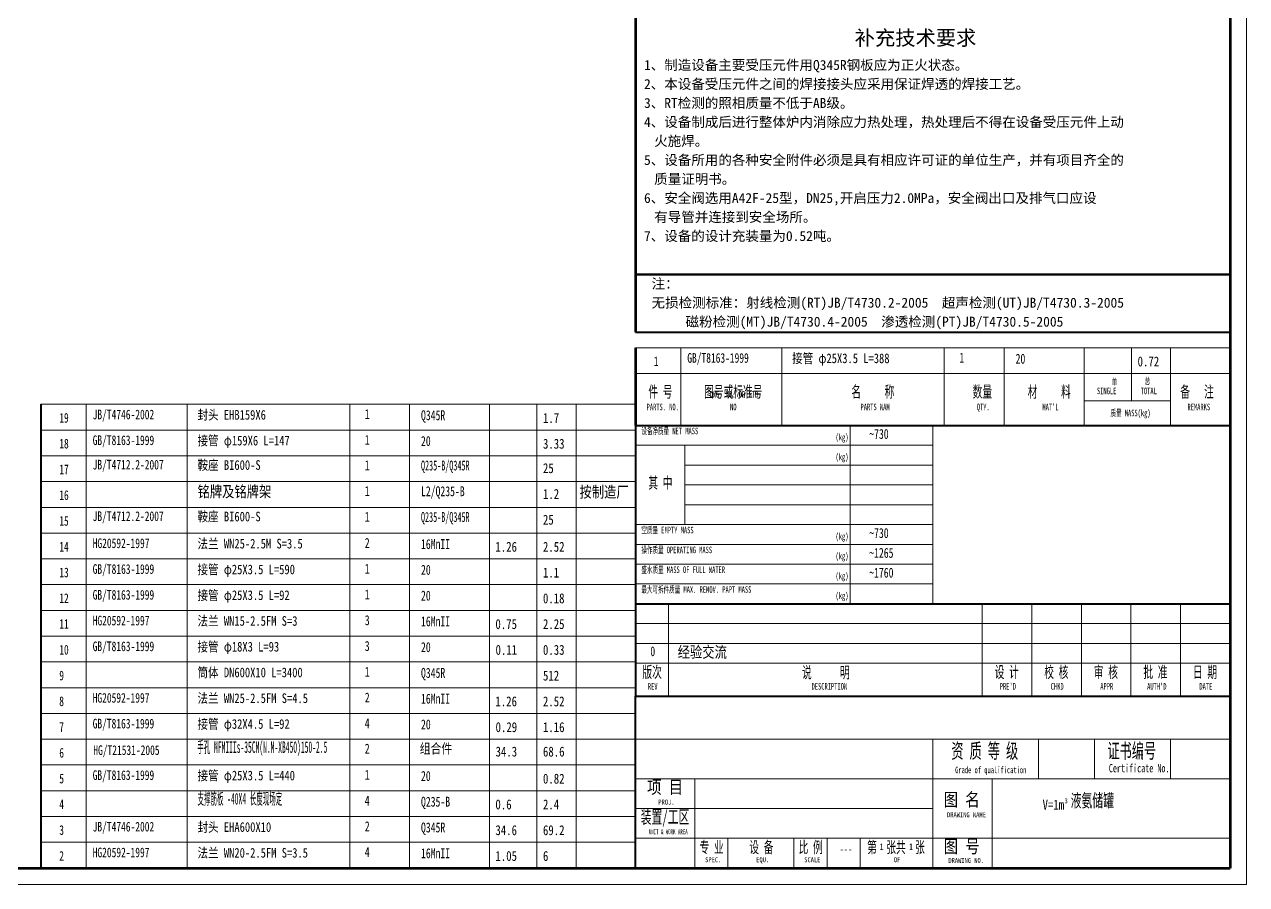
# Model space of a CAD drawing. Header units: millimetres. Extents: x 15989 to 24399, y 9854 to 15799.
# Drawn here: x 20699 to 24399, y 9854 to 12458 of the extents above; entities that cross this region are included whole.
import ezdxf

# ---------------------------------------------------------------- set-up
doc = ezdxf.new("R2010")
doc.units = ezdxf.units.MM
doc.layers.add('CAXA0', color=7, linetype='Continuous', lineweight=70)
doc.layers.add('CAXA4', color=3, linetype='Continuous', lineweight=25)
doc.styles.add('3', font='', dxfattribs={"width": 0.5})
doc.styles.add('HUALUC', font='')
doc.styles.add('style1', font='', dxfattribs={"width": 0.72})
doc.styles.add('UserTxtStyle11', font='', dxfattribs={"width": 0.4})
doc.styles.add('UserTxtStyle12', font='', dxfattribs={"width": 0.6})
doc.styles.add('UserTxtStyle13', font='', dxfattribs={"width": 0.8})
doc.styles.add('样式 1', font='', dxfattribs={"width": 0.8})
doc.styles.add('样式 2', font='', dxfattribs={"width": 0.6})
doc.styles.add('样式 3', font='', dxfattribs={"width": 0.8})
doc.styles.get('3').set_extended_font_data('FangSong_GB2312')
doc.styles.get('HUALUC').set_extended_font_data('SimSun')
doc.styles.get('style1').set_extended_font_data('FangSong_GB2312')
doc.styles.get('UserTxtStyle11').set_extended_font_data('SimSun')
doc.styles.get('UserTxtStyle12').set_extended_font_data('SimSun')
doc.styles.get('UserTxtStyle13').set_extended_font_data('SimSun')
doc.styles.get('样式 1').set_extended_font_data('FangSong_GB2312')
doc.styles.get('样式 2').set_extended_font_data('FangSong_GB2312')
doc.styles.get('样式 3').set_extended_font_data('FangSong_GB2312')

# ---------------------------------------------------------------- blocks, each defined once
blk = doc.blocks.new('CAXBLOCK61', base_point=(24349, 10424.1))
at = {"layer": 'CAXA0', "linetype": 'Continuous', "lineweight": 40}
for p, q in [((22549, 10704.1), (24349, 10704.1)), ((22549, 10704.1), (22549, 10424.1)), ((24349, 10704.1), (24349, 10424.1)), ((22549, 10424.1), (24349, 10424.1))]:
    blk.add_line(p, q, dxfattribs=at)
at = {"layer": 'CAXA0', "linetype": 'Continuous', "lineweight": 0}
for p, q in [((22649, 10704.1), (22649, 10424.1)), ((23599, 10704.1), (23599, 10424.1)), ((23749, 10704.1), (23749, 10424.1)), ((23899, 10704.1), (23899, 10424.1)), ((24049, 10704.1), (24049, 10424.1)), ((24199, 10704.1), (24199, 10424.1)), ((22549, 10644.1), (24349, 10644.1)), ((22549, 10584.1), (24349, 10584.1)), ((22549, 10524.1), (24349, 10524.1))]:
    blk.add_line(p, q, dxfattribs=at)
at = {"layer": 'CAXA0', "linetype": 'Continuous', "lineweight": 0, "attachment_point": 1, "style": '样式 2'}
for s, insert, char_height in [('\\fFangSong_GB2312|b0|i0|p34;版次', (22570.2, 10515.1), 35), ('\\fFangSong_GB2312|b0|i0|p34;说      明', (23053.2, 10514.1), 35), ('\\fFangSong_GB2312|b0|i0|p34;设 计', (23636.6, 10515.1), 35), ('\\fFangSong_GB2312|b0|i0|p34;校 核', (23786.6, 10515.1), 35), ('\\fFangSong_GB2312|b0|i0|p34;审 核', (23936.6, 10515.1), 35), ('\\fFangSong_GB2312|b0|i0|p34;批 准', (24086.6, 10515.1), 35), ('\\fFangSong_GB2312|b0|i0|p34;日 期', (24236.6, 10515.1), 35), ('\\fFangSong_GB2312|b0|i0|p34;REV', (22586.6, 10464.2), 20), ('\\fFangSong_GB2312|b0|i0|p34;DESCRIPTION', (23082.2, 10464.2), 20), ("\\fFangSong_GB2312|b0|i0|p34;PRE'D", (23652, 10464.2), 20), ('\\fFangSong_GB2312|b0|i0|p34;CHKD', (23806.2, 10464.2), 20), ('\\fFangSong_GB2312|b0|i0|p34;APPR', (23956.2, 10464.2), 20), ("\\fFangSong_GB2312|b0|i0|p34;AUTH'D", (24097.9, 10464.2), 20), ('\\fFangSong_GB2312|b0|i0|p34;DATE', (24256.2, 10464.2), 20)]:
    blk.add_mtext(s, dxfattribs=dict(at, insert=insert, char_height=char_height))

msp = doc.modelspace()

# ---------------------------------------------------------------- linework, layer by layer
at = {"layer": 'CAXA0', "linetype": 'Continuous', "lineweight": 0}
for p, q in [((24398.983, 15799.127), (24398.983, 9854.127)), ((24398.983, 15799.127), (24398.983, 9854.127)), ((24398.983, 15794.127), (24398.983, 9854.127)), ((24398.983, 9854.127), (24398.983, 12826.627)), ((24398.983, 9854.127), (24398.983, 12826.627)), ((22548.983, 11479.258), (24348.983, 11479.258)), ((22686.611, 11479.258), (22686.611, 11245.107)), ((22992.417, 11479.258), (22992.417, 11245.107)), ((23484.059, 11479.258), (23484.059, 11245.107)), ((23665.19, 11479.258), (23665.19, 11245.107)), ((23907.482, 11479.258), (23907.482, 11245.107)), ((24050.976, 11479.258), (24050.976, 11319.127)), ((24169.204, 11479.258), (24169.204, 11244.127)), ((22548.983, 11401.258), (24348.983, 11401.258)), ((20748.983, 11308.127), (22548.983, 11308.127)), ((20886.611, 11308.127), (20886.611, 9904.127)), ((21192.417, 11308.127), (21192.417, 9904.127)), ((21684.059, 11308.127), (21684.059, 9904.127)), ((21865.19, 11308.127), (21865.19, 9904.127)), ((22107.482, 11308.127), (22107.482, 9904.127)), ((22250.976, 11308.127), (22250.976, 9904.127)), ((22369.204, 11308.127), (22369.204, 9904.127)), ((23907.731, 11319.127), (24169.204, 11319.127)), ((20748.983, 11230.127), (22548.983, 11230.127)), ((23198.983, 11244.127), (23198.983, 10704.127)), ((23448.983, 11244.127), (23448.983, 10704.127)), ((22548.983, 11184.127), (23448.983, 11184.127)), ((22698.983, 11184.127), (22698.983, 10944.127)), ((20748.983, 11152.127), (22548.983, 11152.127)), ((22698.983, 11124.127), (23448.983, 11124.127)), ((20748.983, 11074.127), (22548.983, 11074.127)), ((22698.983, 11064.127), (23448.983, 11064.127)), ((20748.983, 10996.127), (22548.983, 10996.127)), ((22698.983, 11004.127), (23448.983, 11004.127)), ((20748.983, 10918.127), (22548.983, 10918.127)), ((22548.983, 10944.127), (23448.983, 10944.127)), ((22548.983, 10884.127), (23448.983, 10884.127)), ((20748.983, 10840.127), (22548.983, 10840.127)), ((22548.983, 10824.127), (23448.983, 10824.127)), ((20748.983, 10762.127), (22548.983, 10762.127)), ((22548.983, 10764.127), (23448.983, 10764.127)), ((20748.983, 10684.127), (22548.983, 10684.127)), ((20748.983, 10606.127), (22548.983, 10606.127)), ((20748.983, 10528.127), (22548.983, 10528.127)), ((20748.983, 10450.127), (22548.983, 10450.127)), ((20748.983, 10372.127), (22548.983, 10372.127)), ((20748.983, 10294.127), (22548.983, 10294.127)), ((22548.983, 10294.127), (24348.983, 10294.127)), ((23448.983, 9904.127), (23448.983, 10294.127)), ((23768.983, 10174.127), (23768.983, 10294.127)), ((23938.983, 10174.127), (23938.983, 10294.127)), ((24168.983, 10174.127), (24168.983, 10294.127)), ((20748.983, 10216.127), (22548.983, 10216.127)), ((22548.983, 10174.127), (24348.983, 10174.127)), ((22728.983, 9904.127), (22728.983, 10174.127)), ((23628.983, 9904.127), (23628.983, 10174.127)), ((20748.983, 10138.127), (22548.983, 10138.127)), ((22548.983, 10084.127), (23448.983, 10084.127)), ((20748.983, 10060.127), (22548.983, 10060.127)), ((22548.983, 9994.127), (24348.983, 9994.127)), ((22828.983, 9904.127), (22828.983, 9994.127)), ((23028.983, 9904.127), (23028.983, 9994.127)), ((23128.983, 9904.127), (23128.983, 9994.127)), ((23228.983, 9904.127), (23228.983, 9994.127)), ((20748.983, 9982.127), (22548.983, 9982.127)), ((15988.983, 9854.127), (24398.983, 9854.127))]:
    msp.add_line(p, q, dxfattribs=at)
at = {"layer": 'CAXA0', "linetype": 'Continuous', "lineweight": 80}
for p in [(24348.983, 15744.127), (24348.983, 15744.127), (16238.983, 9904.127)]:
    msp.add_line(p, (24348.983, 9904.127), dxfattribs=at)
at = {"layer": 'CAXA0', "linetype": 'Continuous', "lineweight": 60}
for p, q in [((22548.983, 14038.665), (22548.983, 11526.79)), ((22548.983, 11479.258), (22548.983, 11244.127))]:
    msp.add_line(p, q, dxfattribs=at)
at = {"layer": 'CAXA0', "linetype": 'Continuous', "lineweight": 50}
msp.add_line((22548.983, 11701.646), (24348.983, 11701.646), dxfattribs=at)
at = {"layer": 'CAXA0', "linetype": 'Continuous', "lineweight": 40}
for p, q in [((22548.983, 11526.79), (24348.983, 11526.79)), ((24348.983, 11474.127), (24348.983, 11244.127)), ((20748.983, 11308.127), (20748.983, 9904.127)), ((22548.983, 11244.127), (24348.983, 11244.127)), ((22548.983, 11244.127), (24348.983, 11244.127)), ((22548.983, 11244.127), (22548.983, 10704.127)), ((22548.983, 11244.127), (24348.983, 11244.127)), ((22548.983, 11244.127), (24348.983, 11244.127)), ((22548.983, 11244.127), (24348.983, 11244.127)), ((22548.983, 11244.127), (24348.983, 11244.127)), ((22548.983, 11244.127), (24348.983, 11244.127)), ((22548.983, 11244.127), (24348.983, 11244.127)), ((24348.983, 11244.127), (24348.983, 10704.127)), ((22548.983, 10704.127), (24348.983, 10704.127)), ((22548.983, 9904.127), (22548.983, 10424.127)), ((22548.983, 10424.127), (24348.983, 10424.127)), ((22548.983, 9904.127), (22548.983, 10424.127)), ((24348.983, 9904.127), (24348.983, 10424.127)), ((22548.983, 9904.127), (24348.983, 9904.127))]:
    msp.add_line(p, q, dxfattribs=at)

# ---------------------------------------------------------------- block references
at = {"layer": 'CAXA0', "linetype": 'Continuous', "lineweight": 0}
msp.add_blockref('CAXBLOCK61', (24348.983, 10424.127), dxfattribs=at)

# ---------------------------------------------------------------- texts
at = {"layer": 'CAXA0', "linetype": 'Continuous', "lineweight": 0, "insert": (23212.75, 12440.222), "char_height": 45, "attachment_point": 1}
msp.add_mtext('\\fFangSong_GB2312|b0|i0|p34;补充技术要求', dxfattribs=at)
at = {"layer": 'CAXA0', "linetype": 'Continuous', "lineweight": 25, "attachment_point": 1}
for s, insert, char_height, style in [('\\fSimSun|b0|i0|p34;1、制造设备主要受压元件用Q345R钢板应为正火状态。', (22574.967, 12350.546), 30.0003, 'HUALUC'), ('\\fSimSun|b0|i0|p34;2、本设备受压元件之间的焊接接头应采用保证焊透的焊接工艺。', (22574.967, 12293.005), 30.0003, 'HUALUC'), ('\\fSimSun|b0|i0|p34;3、RT检测的照相质量不低于AB级。', (22574.967, 12235.465), 30.0003, 'HUALUC'), ('\\fSimSun|b0|i0|p34;4、设备制成后进行整体炉内消除应力热处理，热处理后不得在设备受压元件上动', (22574.967, 12177.924), 30.0003, 'HUALUC'), ('\\fSimSun|b0|i0|p34;火施焊。', (22605.838, 12120.384), 30.0003, 'HUALUC'), ('\\fSimSun|b0|i0|p34;5、设备所用的各种安全附件必须是具有相应许可证的单位生产，并有项目齐全的', (22574.967, 12062.843), 30.0003, 'HUALUC'), ('\\fSimSun|b0|i0|p34;质量证明书。', (22605.838, 12005.302), 30.0003, 'HUALUC'), ('\\fSimSun|b0|i0|p34;6、安全阀选用A42F-25型，DN25,开启压力2.0MPa，安全阀出口及排气口应设', (22574.967, 11947.762), 30.0003, 'HUALUC'), ('\\fSimSun|b0|i0|p34;有导管并连接到安全场所。', (22605.838, 11890.221), 30.0003, 'HUALUC'), ('\\fSimSun|b0|i0|p34;7、设备的设计充装量为0.52吨。', (22574.967, 11832.681), 30.0003, 'HUALUC'), ('\\fSimSun|b0|i0|p34;注：', (22597.827, 11688.367), 30, 'HUALUC'), ('\\fSimSun|b0|i0|p34;无损检测标准：射线检测(RT)JB/T4730.2-2005  超声检测(UT)JB/T4730.3-2005 ', (22597.827, 11630.827), 30, 'HUALUC'), ('\\fSimSun|b0|i0|p34;磁粉检测(MT)JB/T4730.4-2005  渗透检测(PT)JB/T4730.5-2005 ', (22700.727, 11573.287), 30, 'HUALUC'), ('\\fFangSong_GB2312|b0|i0|p34;DWG. NO. OR STD. ', (22773.512, 11348.493), 20, '样式 2'), ('\\fFangSong_GB2312|b0|i0|p34;NO', (22835.342, 11310.133), 20, '样式 2')]:
    msp.add_mtext(s, dxfattribs=dict(at, insert=insert, char_height=char_height, style=style))
at = {"layer": 'CAXA0', "linetype": 'Continuous', "lineweight": 0, "attachment_point": 1}
for s, insert, char_height, style in [('\\fFangSong_GB2312|b0|i0|p34;1', (22604.766, 11452.881), 29.25, 'style1'), ('\\fFangSong_GB2312|b0|i0|p34;GB/T8163-1999', (22705.922, 11463.172), 29.25, 'style1'), ('\\fSimSun|b0|i0|p34;接管 φ25X3.5 L=388', (23023.311, 11462.052), 29.24854, 'UserTxtStyle13'), ('\\fFangSong_GB2312|b0|i0|p34;1', (23529.711, 11464.61), 30, 'style1'), ('\\fFangSong_GB2312|b0|i0|p34;20', (23699.834, 11461.111), 30, 'style1'), ('\\fFangSong_GB2312|b0|i0|p34;0.72', (24069.052, 11452.889), 30, '样式 3'), ('\\fFangSong_GB2312|b0|i0|p34;件 号', (22587.985, 11363.723), 35, '样式 2'), ('\\fFangSong_GB2312|b0|i0|p34;图号或标准号', (22757.016, 11363.723), 35, '样式 2'), ('\\fFangSong_GB2312|b0|i0|p34;名     称', (23202.446, 11363.723), 35, '样式 2'), ('\\fFangSong_GB2312|b0|i0|p34;数量', (23569.809, 11363.723), 35, '样式 2'), ('\\fFangSong_GB2312|b0|i0|p34;材     料', (23736.587, 11363.723), 35, '样式 2'), ('\\fFangSong_GB2312|b0|i0|p34;SINGLE', (23946.045, 11358.761), 20, '样式 2'), ('\\fFangSong_GB2312|b0|i0|p34;单', (23990.763, 11385.794), 20, '样式 2'), ('\\fFangSong_GB2312|b0|i0|p34;TOTAL', (24078.393, 11358.761), 20, '样式 2'), ('\\fFangSong_GB2312|b0|i0|p34;总', (24090.763, 11388.294), 20, '样式 2'), ('\\fFangSong_GB2312|b0|i0|p34;备   注', (24198.307, 11363.723), 35, '样式 2'), ('\\fFangSong_GB2312|b0|i0|p34;JB/T4746-2002', (20905.922, 11292.041), 29.25, 'style1'), ('\\fSimSun|b0|i0|p34;封头 EHB159X6', (21223.311, 11290.92), 29.24854, 'UserTxtStyle13'), ('\\fFangSong_GB2312|b0|i0|p34;1', (21729.711, 11293.479), 30, 'style1'), ('\\fFangSong_GB2312|b0|i0|p34;Q345R', (21899.834, 11289.98), 30, 'style1'), ('\\fFangSong_GB2312|b0|i0|p34;PARTS. NO.', (22582.773, 11310.133), 20, '样式 2'), ('\\fFangSong_GB2312|b0|i0|p34;PARTS NAM', (23230.373, 11310.133), 20, '样式 2'), ('\\fFangSong_GB2312|b0|i0|p34;QTY.', (23582.275, 11310.133), 20, '样式 2'), ("\\fFangSong_GB2312|b0|i0|p34;MAT'L", (23780.994, 11310.133), 20, '样式 2'), ('\\fFangSong_GB2312|b0|i0|p34;质量 MASS(kg)', (23986.814, 11291.858), 20, '样式 2'), ('\\fFangSong_GB2312|b0|i0|p34;REMARKS', (24220.053, 11310.133), 20, '样式 2'), ('\\fFangSong_GB2312|b0|i0|p34;19', (20804.766, 11281.749), 29.25, 'style1'), ('\\fFangSong_GB2312|b0|i0|p34;1.7', (22269.052, 11281.757), 30, '样式 3'), ('\\fFangSong_GB2312|b0|i0|p34;GB/T8163-1999', (20905.922, 11214.041), 29.25, 'style1'), ('\\fSimSun|b0|i0|p34;接管 φ159X6 L=147', (21223.311, 11212.92), 29.24854, 'UserTxtStyle13'), ('\\fFangSong_GB2312|b0|i0|p34;1', (21729.711, 11215.479), 30, 'style1'), ('\\fFangSong_GB2312|b0|i0|p34;20', (21899.834, 11211.98), 30, 'style1'), ('\\fSimSun|b0|i0|p34;设备净质量 NET MASS              ', (22566.93, 11237.4), 19.999, 'UserTxtStyle12'), ('\\fFangSong_GB2312|b0|i0|p34;(kg)', (23154.721, 11218.728), 20, '样式 2'), ('\\fFangSong_GB2312|b0|i0|p34;~730', (23256.712, 11233.375), 30, 'style1'), ('\\fFangSong_GB2312|b0|i0|p34;18', (20804.766, 11203.749), 29.25, 'style1'), ('\\fFangSong_GB2312|b0|i0|p34;3.33', (22269.052, 11203.757), 30, '样式 3'), ('\\fFangSong_GB2312|b0|i0|p34;JB/T4712.2-2007', (20905.922, 11140.041), 29.25, 'style1'), ('\\fSimSun|b0|i0|p34;鞍座 BI600-S', (21223.311, 11139), 29.24854, 'UserTxtStyle13'), ('\\fFangSong_GB2312|b0|i0|p34;1', (21729.711, 11138.65), 30, 'style1'), ('\\fFangSong_GB2312|b0|i0|p34;Q235-B/Q345R', (21899.834, 11137.98), 30, '3'), ('\\fFangSong_GB2312|b0|i0|p34;(kg)', (23154.721, 11158.728), 20, '样式 2'), ('\\fFangSong_GB2312|b0|i0|p34;17', (20804.766, 11125.749), 29.25, 'style1'), ('\\fFangSong_GB2312|b0|i0|p34;25', (22269.052, 11129.76), 30, '样式 3'), ('\\fSimSun|b0|i0|p34;铭牌及铭牌架', (21223.311, 11061), 34.125, 'UserTxtStyle13'), ('\\fFangSong_GB2312|b0|i0|p34;L2/Q235-B', (21899.834, 11059.98), 30, 'style1'), ('\\fSimSun|b0|i0|p34;按制造厂', (22379.628, 11059.977), 34.125, 'UserTxtStyle13'), ('\\fFangSong_GB2312|b0|i0|p34;其 中', (22587.985, 11088.102), 35, '样式 2'), ('\\fFangSong_GB2312|b0|i0|p34;16', (20804.766, 11047.749), 29.25, 'style1'), ('\\fFangSong_GB2312|b0|i0|p34;1', (21729.711, 11060.65), 30, 'style1'), ('\\fFangSong_GB2312|b0|i0|p34;1.2', (22269.052, 11051.76), 30, '样式 3'), ('\\fFangSong_GB2312|b0|i0|p34;15', (20804.766, 10969.749), 29.25, 'style1'), ('\\fFangSong_GB2312|b0|i0|p34;JB/T4712.2-2007', (20905.922, 10984.041), 29.25, 'style1'), ('\\fSimSun|b0|i0|p34;鞍座 BI600-S', (21223.311, 10983), 29.24854, 'UserTxtStyle13'), ('\\fFangSong_GB2312|b0|i0|p34;1', (21729.711, 10982.65), 30, 'style1'), ('\\fFangSong_GB2312|b0|i0|p34;Q235-B/Q345R', (21899.834, 10981.98), 30, '3'), ('\\fFangSong_GB2312|b0|i0|p34;25', (22269.052, 10973.76), 30, '样式 3'), ('\\fSimSun|b0|i0|p34;空质量 EMPTY MASS              ', (22566.93, 10937.4), 19.999, 'UserTxtStyle12'), ('\\fFangSong_GB2312|b0|i0|p34;(kg)', (23154.721, 10918.728), 20, '样式 2'), ('\\fFangSong_GB2312|b0|i0|p34;~730', (23256.712, 10933.375), 30, 'style1'), ('\\fFangSong_GB2312|b0|i0|p34;14', (20804.766, 10891.749), 29.25, 'style1'), ('\\fFangSong_GB2312|b0|i0|p34;HG20592-1997', (20905.922, 10902.041), 29.25, 'style1'), ('\\fSimSun|b0|i0|p34;法兰 WN25-2.5M S=3.5', (21223.311, 10900.92), 29.24854, 'UserTxtStyle13'), ('\\fFangSong_GB2312|b0|i0|p34;2', (21729.711, 10903.479), 30, 'style1'), ('\\fFangSong_GB2312|b0|i0|p34;16MnII', (21899.834, 10899.98), 30, 'style1'), ('\\fFangSong_GB2312|b0|i0|p34;1.26', (22125.082, 10891.757), 30, '样式 3'), ('\\fFangSong_GB2312|b0|i0|p34;2.52', (22269.052, 10891.757), 30, '样式 3'), ('\\fSimSun|b0|i0|p34;操作质量 OPERATING MASS              ', (22566.93, 10877.4), 19.999, 'UserTxtStyle12'), ('\\fFangSong_GB2312|b0|i0|p34;(kg)', (23154.721, 10858.728), 20, '样式 2'), ('\\fFangSong_GB2312|b0|i0|p34;~1265', (23256.712, 10873.375), 30, 'style1'), ('\\fFangSong_GB2312|b0|i0|p34;13', (20804.766, 10813.749), 29.25, 'style1'), ('\\fFangSong_GB2312|b0|i0|p34;GB/T8163-1999', (20905.922, 10824.041), 29.25, 'style1'), ('\\fSimSun|b0|i0|p34;接管 φ25X3.5 L=590', (21223.311, 10822.92), 29.24854, 'UserTxtStyle13'), ('\\fFangSong_GB2312|b0|i0|p34;1', (21729.711, 10825.479), 30, 'style1'), ('\\fFangSong_GB2312|b0|i0|p34;20', (21899.834, 10821.98), 30, 'style1'), ('\\fFangSong_GB2312|b0|i0|p34;1.1', (22269.052, 10813.757), 30, '样式 3'), ('\\fSimSun|b0|i0|p34;盛水质量 MASS OF FULL WATER              ', (22566.93, 10817.4), 19.999, 'UserTxtStyle12'), ('\\fFangSong_GB2312|b0|i0|p34;~1760', (23256.712, 10813.375), 30, 'style1'), ('\\fFangSong_GB2312|b0|i0|p34;(kg)', (23154.721, 10798.728), 20, '样式 2'), ('\\fFangSong_GB2312|b0|i0|p34;12', (20804.766, 10735.749), 29.25, 'style1'), ('\\fFangSong_GB2312|b0|i0|p34;GB/T8163-1999', (20905.922, 10746.041), 29.25, 'style1'), ('\\fSimSun|b0|i0|p34;接管 φ25X3.5 L=92', (21223.311, 10744.92), 29.24854, 'UserTxtStyle13'), ('\\fFangSong_GB2312|b0|i0|p34;1', (21729.711, 10747.479), 30, 'style1'), ('\\fFangSong_GB2312|b0|i0|p34;20', (21899.834, 10743.98), 30, 'style1'), ('\\fFangSong_GB2312|b0|i0|p34;0.18', (22269.052, 10735.757), 30, '样式 3'), ('\\fSimSun|b0|i0|p34;最大可拆件质量 MAX. REMOV. PAPT MASS              ', (22566.93, 10757.4), 19.999, 'UserTxtStyle12'), ('\\fFangSong_GB2312|b0|i0|p34;(kg)', (23154.721, 10738.728), 20, '样式 2'), ('\\fFangSong_GB2312|b0|i0|p34;11', (20804.766, 10657.749), 29.25, 'style1'), ('\\fFangSong_GB2312|b0|i0|p34;HG20592-1997', (20905.922, 10668.041), 29.25, 'style1'), ('\\fSimSun|b0|i0|p34;法兰 WN15-2.5FM S=3', (21223.311, 10666.92), 29.24854, 'UserTxtStyle13'), ('\\fFangSong_GB2312|b0|i0|p34;3', (21729.711, 10669.479), 30, 'style1'), ('\\fFangSong_GB2312|b0|i0|p34;16MnII', (21899.834, 10665.98), 30, 'style1'), ('\\fFangSong_GB2312|b0|i0|p34;0.75', (22125.082, 10657.757), 30, '样式 3'), ('\\fFangSong_GB2312|b0|i0|p34;2.25', (22269.052, 10657.757), 30, '样式 3'), ('\\fFangSong_GB2312|b0|i0|p34;GB/T8163-1999', (20905.922, 10590.041), 29.25, 'style1'), ('\\fSimSun|b0|i0|p34;接管 φ18X3 L=93', (21223.311, 10588.92), 29.24854, 'UserTxtStyle13'), ('\\fFangSong_GB2312|b0|i0|p34;3', (21729.711, 10591.479), 30, 'style1'), ('\\fFangSong_GB2312|b0|i0|p34;20', (21899.834, 10587.98), 30, 'style1'), ('\\fFangSong_GB2312|b0|i0|p34;10', (20804.766, 10579.749), 29.25, 'style1'), ('\\fFangSong_GB2312|b0|i0|p34;0.11', (22125.559, 10579.757), 30, '样式 3'), ('\\fFangSong_GB2312|b0|i0|p34;0.33', (22269.052, 10579.757), 30, '样式 3'), ('\\fFangSong_GB2312|b0|i0|p34;0', (22594.296, 10575.008), 29.25, 'style1'), ('\\fSimSun|b0|i0|p34;经验交流', (22676.864, 10575.16), 34.125, 'UserTxtStyle13'), ('\\fSimSun|b0|i0|p34;筒体 DN600X10 L=3400', (21223.311, 10511), 29.24854, 'UserTxtStyle13'), ('\\fFangSong_GB2312|b0|i0|p34;1', (21729.711, 10513.561), 30, 'style1'), ('\\fFangSong_GB2312|b0|i0|p34;Q345R', (21899.834, 10509.98), 30, 'style1'), ('\\fFangSong_GB2312|b0|i0|p34;9', (20804.766, 10501.749), 29.25, 'style1'), ('\\fFangSong_GB2312|b0|i0|p34;512', (22269.052, 10501.76), 30, '样式 3'), ('\\fFangSong_GB2312|b0|i0|p34;HG20592-1997', (20905.922, 10434.041), 29.25, 'style1'), ('\\fSimSun|b0|i0|p34;法兰 WN25-2.5FM S=4.5', (21223.311, 10432.92), 29.24854, 'UserTxtStyle13'), ('\\fFangSong_GB2312|b0|i0|p34;2', (21729.711, 10435.479), 30, 'style1'), ('\\fFangSong_GB2312|b0|i0|p34;8', (20804.766, 10423.749), 29.25, 'style1'), ('\\fFangSong_GB2312|b0|i0|p34;16MnII', (21899.834, 10431.98), 30, 'style1'), ('\\fFangSong_GB2312|b0|i0|p34;1.26', (22125.082, 10423.757), 30, '样式 3'), ('\\fFangSong_GB2312|b0|i0|p34;2.52', (22269.052, 10423.757), 30, '样式 3'), ('\\fSimSun|b0|i0|p34;接管 φ32X4.5 L=92', (21223.311, 10354.92), 29.24854, 'UserTxtStyle13'), ('\\fFangSong_GB2312|b0|i0|p34;7', (20804.766, 10345.749), 29.25, 'style1'), ('\\fFangSong_GB2312|b0|i0|p34;GB/T8163-1999', (20905.922, 10356.041), 29.25, 'style1'), ('\\fFangSong_GB2312|b0|i0|p34;4', (21729.711, 10357.479), 30, 'style1'), ('\\fFangSong_GB2312|b0|i0|p34;20', (21899.834, 10353.98), 30, 'style1'), ('\\fFangSong_GB2312|b0|i0|p34;0.29', (22125.559, 10345.757), 30, '样式 3'), ('\\fFangSong_GB2312|b0|i0|p34;1.16', (22269.052, 10345.757), 30, '样式 3'), ('\\fSimSun|b0|i0|p34;手孔 MFMIIIs-35CM(N.M-XB450)150-2.5', (21222.71, 10287.849), 35, 'UserTxtStyle11'), ('\\fSimSun|b0|i0|p34;组合件', (21896.084, 10281), 30, 'UserTxtStyle13'), ('\\fFangSong_GB2312|b0|i0|p34;资 质 等 级', (23505.31, 10281.493), 45, '样式 2'), ('\\fFangSong_GB2312|b0|i0|p34;证书编号', (23978.018, 10281.493), 45, '样式 2'), ('\\fFangSong_GB2312|b0|i0|p34;6', (20804.766, 10267.749), 29.25, 'style1'), ('\\fFangSong_GB2312|b0|i0|p34;HG/T21531-2005', (20907.882, 10275.777), 29.25, 'style1'), ('\\fFangSong_GB2312|b0|i0|p34;2', (21729.711, 10280.65), 30, 'style1'), ('\\fFangSong_GB2312|b0|i0|p34;34.3', (22125.559, 10271.76), 30, '样式 3'), ('\\fFangSong_GB2312|b0|i0|p34;68.6', (22269.052, 10271.76), 30, '样式 3'), ('\\fFangSong_GB2312|b0|i0|p34;Grade of qualification', (23516.843, 10211.365), 20, '样式 2'), ('\\fFangSong_GB2312|b0|i0|p34;Certificate No.', (23982.045, 10219.048), 25, '样式 2'), ('\\fFangSong_GB2312|b0|i0|p34;5', (20804.766, 10189.749), 29.25, 'style1'), ('\\fFangSong_GB2312|b0|i0|p34;GB/T8163-1999', (20905.922, 10200.041), 29.25, 'style1'), ('\\fSimSun|b0|i0|p34;接管 φ25X3.5 L=440', (21223.311, 10198.92), 29.24854, 'UserTxtStyle13'), ('\\fFangSong_GB2312|b0|i0|p34;1', (21729.711, 10201.479), 30, 'style1'), ('\\fFangSong_GB2312|b0|i0|p34;20', (21899.834, 10197.98), 30, 'style1'), ('\\fFangSong_GB2312|b0|i0|p34;0.82', (22269.052, 10189.757), 30, '样式 3'), ('\\fSimSun|b0|i0|p34;支撑筋板 -40X4 长度现场定', (21223.311, 10131.526), 35, 'UserTxtStyle11'), ('\\fFangSong_GB2312|b0|i0|p34;项 目', (22584.143, 10169.146), 40, '样式 1'), ('\\fFangSong_GB2312|b0|i0|p34;图 名', (23482.052, 10131.338), 40, '样式 1'), ('\\fFangSong_GB2312|b0|i0|p34;4', (20804.766, 10111.749), 29.25, 'style1'), ('\\fFangSong_GB2312|b0|i0|p34;4', (21729.711, 10123.479), 30, 'style1'), ('\\fFangSong_GB2312|b0|i0|p34;Q235-B', (21899.834, 10119.98), 30, 'style1'), ('\\fFangSong_GB2312|b0|i0|p34;0.6', (22125.082, 10111.757), 30, '样式 3'), ('\\fFangSong_GB2312|b0|i0|p34;2.4', (22269.052, 10111.757), 30, '样式 3'), ('\\fFangSong_GB2312|b0|i0|p34;PROJ.', (22618.395, 10111.394), 15, '样式 1'), ('\\fFangSong_GB2312|b0|i0|p34;V=1m', (23781.454, 10111.057), 30, '样式 1'), ('\\fFangSong_GB2312|b0|i0|p34;3', (23848.188, 10115.237), 15, '样式 1'), ('\\fFangSong_GB2312|b0|i0|p34;装置/工区', (22564.923, 10079.146), 40, '样式 2'), ('\\fFangSong_GB2312|b0|i0|p34;DRAWING NAME', (23492.294, 10073.007), 15, '样式 1'), ('\\fFangSong_GB2312|b0|i0|p34;3', (20804.766, 10033.749), 29.25, 'style1'), ('\\fFangSong_GB2312|b0|i0|p34;JB/T4746-2002', (20905.922, 10044.041), 29.25, 'style1'), ('\\fSimSun|b0|i0|p34;封头 EHA600X10', (21223.311, 10042.92), 29.24854, 'UserTxtStyle13'), ('\\fFangSong_GB2312|b0|i0|p34;2', (21729.711, 10045.479), 30, 'style1'), ('\\fFangSong_GB2312|b0|i0|p34;Q345R', (21899.834, 10041.98), 30, 'style1'), ('\\fFangSong_GB2312|b0|i0|p34;34.6', (22125.082, 10033.757), 30, '样式 3'), ('\\fFangSong_GB2312|b0|i0|p34;69.2', (22269.052, 10033.757), 30, '样式 3'), ('\\fFangSong_GB2312|b0|i0|p34;UNIT & WORK AREA', (22589.55, 10021.394), 15, '样式 2'), ('\\fFangSong_GB2312|b0|i0|p34;专 业', (22742.985, 9984.853), 35, '样式 2'), ('\\fFangSong_GB2312|b0|i0|p34;设 备', (22893.576, 9984.853), 35, '样式 2'), ('\\fFangSong_GB2312|b0|i0|p34;比 例', (23042.985, 9984.853), 35, '样式 2'), ('\\fFangSong_GB2312|b0|i0|p34;第  张共  张', (23250.343, 9984.853), 35, '样式 2'), ('\\fFangSong_GB2312|b0|i0|p34;图 号', (23482.052, 9989.762), 40, '样式 1'), ('\\fFangSong_GB2312|b0|i0|p34;2', (20804.766, 9955.749), 29.25, 'style1'), ('\\fFangSong_GB2312|b0|i0|p34;HG20592-1997', (20905.922, 9966.041), 29.25, 'style1'), ('\\fSimSun|b0|i0|p34;法兰 WN20-2.5FM S=3.5', (21223.311, 9964.92), 29.24854, 'UserTxtStyle13'), ('\\fFangSong_GB2312|b0|i0|p34;4', (21729.711, 9967.479), 30, 'style1'), ('\\fFangSong_GB2312|b0|i0|p34;16MnII', (21899.834, 9963.98), 30, 'style1'), ('\\fFangSong_GB2312|b0|i0|p34;1.05', (22125.082, 9955.757), 30, '样式 3'), ('\\fFangSong_GB2312|b0|i0|p34;6', (22269.052, 9955.757), 30, '样式 3'), ('\\fFangSong_GB2312|b0|i0|p34;---', (23167.478, 9971.049), 20, '样式 1'), ('\\fFangSong_GB2312|b0|i0|p34;1', (23287.927, 9978.954), 20, '样式 1'), ('\\fFangSong_GB2312|b0|i0|p34;1', (23377.114, 9978.954), 20, '样式 1'), ('\\fFangSong_GB2312|b0|i0|p34;SPEC.', (22760.034, 9936.801), 15, '样式 1'), ('\\fFangSong_GB2312|b0|i0|p34;EQU.', (22914.742, 9936.801), 15, '样式 1'), ('\\fFangSong_GB2312|b0|i0|p34;SCALE', (23060.041, 9936.801), 15, '样式 1'), ('\\fFangSong_GB2312|b0|i0|p34;OF', (23331.289, 9936.801), 15, '样式 1'), ('\\fFangSong_GB2312|b0|i0|p34;DRAWING NO.', (23496.404, 9934.608), 15, '样式 1')]:
    msp.add_mtext(s, dxfattribs=dict(at, insert=insert, char_height=char_height, style=style))
at = {"layer": 'CAXA4', "linetype": 'Continuous', "lineweight": 25, "insert": (23866.595, 10128.686), "char_height": 40, "attachment_point": 1, "style": '样式 2'}
msp.add_mtext('\\fFangSong_GB2312|b0|i0|p34;液氨储罐', dxfattribs=at)

doc.saveas('drawing.dxf')
